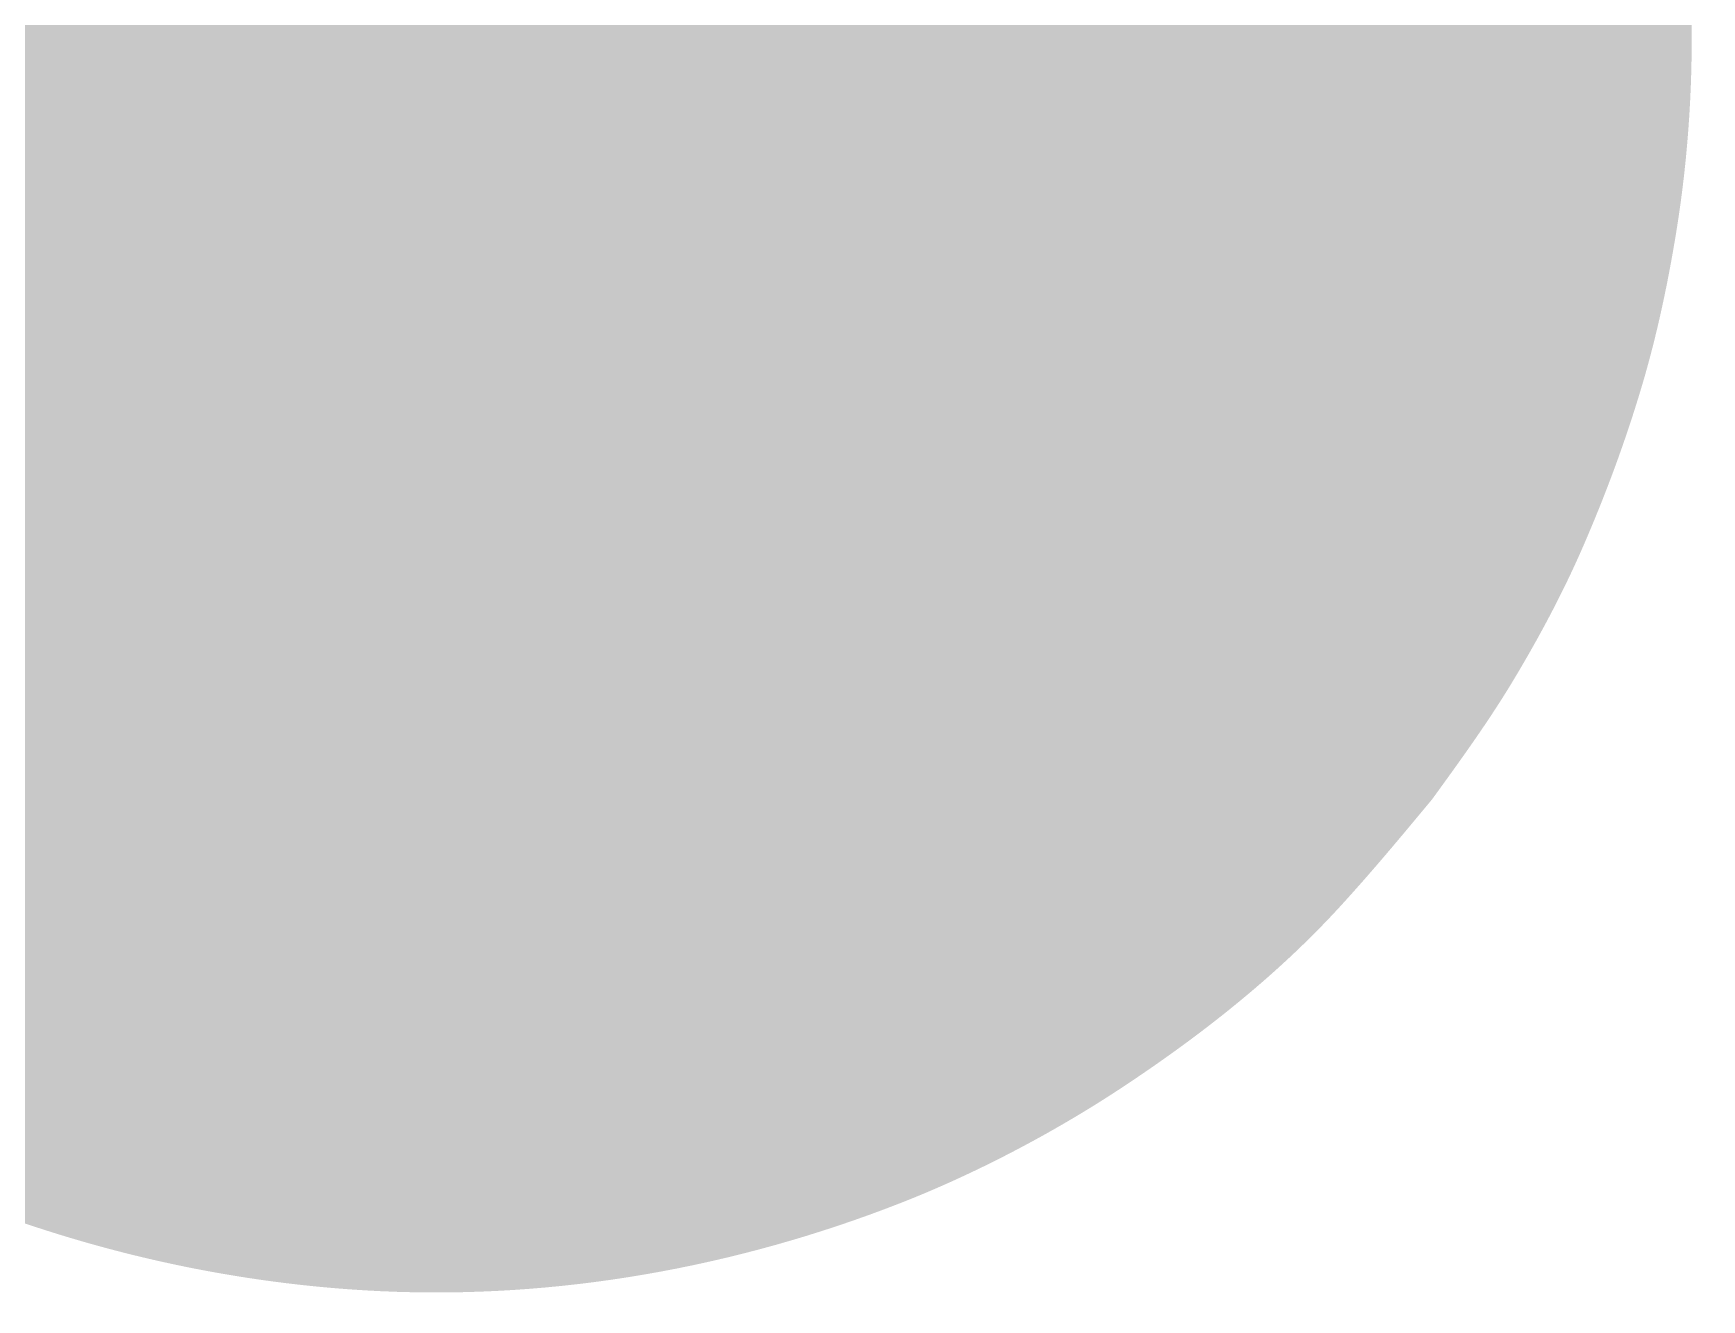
# Model space of a CAD drawing. Extents: x 25 to 1436, y 29 to 1440.
# Drawn here: x 506 to 1436, y 29 to 735 of the extents above; entities that cross this region are included whole.
import ezdxf

# ---------------------------------------------------------------- set-up
doc = ezdxf.new("R2010")
doc.units = 0
doc.header["$MEASUREMENT"] = 0
doc.layers.add('Poly', color=3, linetype='CONTINUOUS')

msp = doc.modelspace()

# ---------------------------------------------------------------- hatches: boundary and pattern name
at = {"layer": 'Poly', "true_color": 0x000000}
h = msp.add_hatch(color=0, dxfattribs=at)
edge = h.paths.add_edge_path()
edge.add_spline(control_points=[(883, 1417), (965.47, 1391.03), (1049.51, 1364.56), (1121.5, 1315), (1121.5, 1315), (1170.72, 1281.12), (1214.63, 1243.2), (1256, 1196.5), (1256, 1196.5), (1275.06, 1174.99), (1292.66, 1152.14), (1309, 1128.5), (1309, 1128.5), (1324.05, 1106.73), (1337.07, 1083.6), (1350, 1060.5), (1350, 1060.5), (1357.43, 1047.23), (1363.88, 1033.42), (1370, 1019.5), (1370, 1019.5), (1377.22, 1003.07), (1384.36, 986.54), (1390, 969.5), (1390, 969.5), (1399.05, 942.16), (1407.86, 914.64), (1414, 886.5), (1414, 886.5), (1432.71, 800.81), (1436.24, 710.52), (1422, 623.5), (1422, 623.5), (1417.31, 594.85), (1411.27, 566.33), (1403, 538.5), (1403, 538.5), (1393.9, 507.87), (1382.76, 477.79), (1370, 448.5), (1370, 448.5), (1359.04, 423.35), (1346.08, 399.05), (1332, 375.5), (1332, 375.5), (1318.03, 352.13), (1301.99, 330.03), (1286, 308), (1286, 308), (1269.01, 287.55), (1252, 267.08), (1234, 247.5), (1234, 247.5), (1198.43, 208.81), (1156.06, 175.71), (1112.5, 147), (1112.5, 147), (1073.91, 121.57), (1030.36, 98.97), (989.5, 83), (989.5, 83), (898.19, 47.32), (798.58, 29.28), (699.5, 34), (699.5, 34), (621.53, 37.71), (544.11, 54.5), (470.5, 83), (470.5, 83), (393.13, 112.95), (321.18, 159.56), (259.5, 215), (259.5, 215), (187.97, 279.3), (129.83, 360.31), (90, 448.5), (90, 448.5), (77.65, 475.84), (68.31, 504.48), (59, 533), (59, 533), (51.44, 560.93), (43.85, 588.96), (39, 617.5), (39, 617.5), (34.17, 645.92), (31.13, 674.7), (30, 703.5), (30, 703.5), (25.21, 825.36), (51.86, 951.13), (110, 1060.5), (110, 1060.5), (137.74, 1112.68), (171.77, 1161.5), (212, 1205.5), (212, 1205.5), (231.88, 1227.25), (253.56, 1247.33), (275.5, 1267), (275.5, 1267), (289.1, 1279.2), (303.78, 1290.18), (318.5, 1301), (318.5, 1301), (331.46, 1310.53), (344.66, 1319.8), (358.5, 1328), (358.5, 1328), (382.37, 1342.15), (406.64, 1355.67), (431.5, 1368), (431.5, 1368), (448.36, 1376.36), (465.95, 1383.21), (483.5, 1390), (483.5, 1390), (525.35, 1406.2), (572.47, 1417.97), (613.5, 1425), (613.5, 1425), (702.08, 1440.19), (792.89, 1428.55), (883, 1417)], knot_values=[0, 0, 0, 0, 1, 1, 1, 1, 2, 2, 2, 2, 3, 3, 3, 3, 4, 4, 4, 4, 5, 5, 5, 5, 6, 6, 6, 6, 7, 7, 7, 7, 8, 8, 8, 8, 9, 9, 9, 9, 10, 10, 10, 10, 11, 11, 11, 11, 12, 12, 12, 12, 13, 13, 13, 13, 14, 14, 14, 14, 15, 15, 15, 15, 16, 16, 16, 16, 17, 17, 17, 17, 18, 18, 18, 18, 19, 19, 19, 19, 20, 20, 20, 20, 21, 21, 21, 21, 22, 22, 22, 22, 23, 23, 23, 23, 24, 24, 24, 24, 25, 25, 25, 25, 26, 26, 26, 26, 27, 27, 27, 27, 28, 28, 28, 28, 29, 29, 29, 29, 30, 30, 30, 30, 31, 31, 31, 31], degree=3, periodic=0)
at = {"layer": 'Poly', "true_color": 0xffffff}
h = msp.add_hatch(color=7, dxfattribs=at)
edge = h.paths.add_edge_path()
edge.add_spline(control_points=[(944, 1383), (971.12, 1373.09), (998.31, 1363.16), (1024.5, 1351), (1024.5, 1351), (1047.23, 1340.45), (1069.29, 1328.35), (1090.5, 1315), (1090.5, 1315), (1206.5, 1241.96), (1305.05, 1132.15), (1359, 1003.5), (1359, 1003.5), (1380.87, 951.35), (1397.43, 897.05), (1406, 840.5), (1406, 840.5), (1418.74, 756.42), (1416.76, 669.14), (1398, 585.5), (1398, 585.5), (1391.7, 557.4), (1383.96, 529.52), (1374, 502.5), (1374, 502.5), (1362.91, 472.39), (1349.71, 443.01), (1335, 414.5), (1335, 414.5), (1322.65, 390.57), (1308.29, 367.66), (1293, 345.5), (1293, 345.5), (1278.91, 325.08), (1262.93, 306.01), (1247, 287), (1247, 287), (1224.65, 262.89), (1202.22, 238.68), (1177.5, 217), (1177.5, 217), (1154.6, 196.91), (1130, 178.67), (1104.5, 162), (1104.5, 162), (1000.98, 94.34), (875.96, 54.3), (750.5, 51), (750.5, 51), (702.38, 49.73), (652.77, 53.1), (606.5, 62), (606.5, 62), (525.58, 77.56), (447.22, 106.6), (375.5, 150), (375.5, 150), (318.19, 184.68), (266.19, 228.52), (221, 278.5), (221, 278.5), (209.09, 291.67), (197.76, 305.37), (187, 319.5), (187, 319.5), (175.4, 334.73), (163.97, 350.16), (154, 366.5), (154, 366.5), (122.24, 418.58), (95.42, 473.29), (77, 532.5), (77, 532.5), (72.48, 547.02), (68.4, 561.68), (65, 576.5), (65, 576.5), (61.4, 592.21), (58.7, 608.12), (56, 624), (56, 624), (52.15, 654.06), (48.28, 684.21), (47, 714.5), (47, 714.5), (45.94, 739.49), (46.81, 764.59), (49, 789.5), (49, 789.5), (59.34, 906.92), (99.34, 1024.2), (168, 1122.5), (168, 1122.5), (235.3, 1218.84), (328.81, 1300.02), (436.5, 1351), (436.5, 1351), (514.91, 1388.12), (601.17, 1410.74), (688.5, 1416), (688.5, 1416), (716.45, 1417.68), (744.55, 1417.68), (772.5, 1416), (772.5, 1416), (799.99, 1414.34), (827.29, 1410.25), (854.5, 1406), (854.5, 1406), (870, 1403.58), (885.3, 1399.91), (900.5, 1396), (900.5, 1396), (915.16, 1392.23), (929.59, 1387.61), (944, 1383)], knot_values=[0, 0, 0, 0, 1, 1, 1, 1, 2, 2, 2, 2, 3, 3, 3, 3, 4, 4, 4, 4, 5, 5, 5, 5, 6, 6, 6, 6, 7, 7, 7, 7, 8, 8, 8, 8, 9, 9, 9, 9, 10, 10, 10, 10, 11, 11, 11, 11, 12, 12, 12, 12, 13, 13, 13, 13, 14, 14, 14, 14, 15, 15, 15, 15, 16, 16, 16, 16, 17, 17, 17, 17, 18, 18, 18, 18, 19, 19, 19, 19, 20, 20, 20, 20, 21, 21, 21, 21, 22, 22, 22, 22, 23, 23, 23, 23, 24, 24, 24, 24, 25, 25, 25, 25, 26, 26, 26, 26, 27, 27, 27, 27, 28, 28, 28, 28, 29, 29, 29, 29], degree=3, periodic=0)
at = {"layer": 'Poly', "true_color": 0x000000}
h = msp.add_hatch(color=0, dxfattribs=at)
edge = h.paths.add_edge_path()
edge.add_spline(control_points=[(829, 1177), (843.94, 1173.42), (858.92, 1169.83), (873.5, 1165), (873.5, 1165), (917.36, 1150.46), (960.01, 1130.18), (997.5, 1103), (997.5, 1103), (1036.25, 1074.91), (1071.68, 1041.98), (1101, 1003.5), (1101, 1003.5), (1145.96, 944.49), (1178.09, 873.22), (1190, 799.5), (1190, 799.5), (1199.26, 742.23), (1197.63, 684.24), (1187, 625.5), (1187, 625.5), (1173.16, 549.07), (1135.03, 474.04), (1084, 416.5), (1084, 416.5), (1025.14, 350.12), (947.87, 297.44), (860.5, 272), (860.5, 272), (810.24, 257.37), (756.5, 249.82), (704.5, 254), (704.5, 254), (679.52, 256.01), (654.73, 260.01), (630, 264), (630, 264), (615.06, 267.58), (600.08, 271.17), (585.5, 276), (585.5, 276), (541.64, 290.54), (498.99, 310.82), (461.5, 338), (461.5, 338), (422.75, 366.09), (387.18, 398.99), (358, 437.5), (358, 437.5), (313.2, 496.64), (280.96, 567.51), (269, 641.5), (269, 641.5), (259.74, 698.77), (261.37, 756.76), (272, 815.5), (272, 815.5), (285.84, 891.93), (323.97, 966.96), (375, 1024.5), (375, 1024.5), (388.45, 1039.67), (402.18, 1054.73), (417.5, 1068), (417.5, 1068), (437.1, 1084.98), (457.86, 1100.7), (479.5, 1115), (479.5, 1115), (527.42, 1146.67), (583.57, 1167.33), (639.5, 1179), (639.5, 1179), (660.87, 1183.46), (682.72, 1185.49), (704.5, 1187), (704.5, 1187), (721.13, 1188.16), (737.89, 1188.33), (754.5, 1187), (754.5, 1187), (779.48, 1184.99), (804.27, 1180.99), (829, 1177)], knot_values=[0, 0, 0, 0, 1, 1, 1, 1, 2, 2, 2, 2, 3, 3, 3, 3, 4, 4, 4, 4, 5, 5, 5, 5, 6, 6, 6, 6, 7, 7, 7, 7, 8, 8, 8, 8, 9, 9, 9, 9, 10, 10, 10, 10, 11, 11, 11, 11, 12, 12, 12, 12, 13, 13, 13, 13, 14, 14, 14, 14, 15, 15, 15, 15, 16, 16, 16, 16, 17, 17, 17, 17, 18, 18, 18, 18, 19, 19, 19, 19, 20, 20, 20, 20, 21, 21, 21, 21], degree=3, periodic=0)
at = {"layer": 'Poly', "true_color": 0xffffff}
h = msp.add_hatch(color=7, dxfattribs=at)
edge = h.paths.add_edge_path()
edge.add_spline(control_points=[(567, 939), (568.32, 939.24), (570.21, 939.59), (571, 938.5), (571, 938.5), (571.98, 937.15), (571.36, 935.13), (571, 933.5), (571, 933.5), (570.02, 929.07), (570.07, 923.84), (567, 920.5), (567, 920.5), (558.5, 911.24), (546.72, 905.55), (537.5, 897), (537.5, 897), (532.98, 892.81), (529.27, 887.73), (526, 882.5), (526, 882.5), (525.63, 881.9), (526.94, 880.57), (527.5, 881), (527.5, 881), (534.55, 886.4), (539.07, 893.02), (549.5, 896), (549.5, 896), (552.38, 896.82), (555.58, 896.68), (558.5, 896), (558.5, 896), (563.53, 894.82), (572.14, 892.06), (573, 890.5), (573, 890.5), (573.86, 888.94), (558.21, 815.31), (540, 781.5), (540, 781.5), (537.28, 776.45), (533.93, 771.68), (530, 767.5), (530, 767.5), (517.88, 754.63), (491.51, 731.21), (492, 730.5), (492, 730.5), (492.49, 729.79), (508.85, 737.21), (516.5, 742), (516.5, 742), (526.78, 748.44), (535.23, 757.54), (545.5, 764), (545.5, 764), (547.19, 765.06), (549.99, 765.24), (551.5, 764), (551.5, 764), (553.01, 762.76), (558.48, 704.57), (541, 678.5), (541, 678.5), (529.51, 661.35), (500.08, 644.25), (492.5, 640), (492.5, 640), (484.92, 635.75), (464.21, 627.82), (464.5, 627), (464.5, 627), (464.79, 626.18), (489.4, 632.17), (501.5, 636), (501.5, 636), (509.47, 638.52), (517.15, 642.02), (524.5, 646), (524.5, 646), (529.55, 648.73), (537.89, 656.62), (538.5, 656), (538.5, 656), (539.11, 655.38), (531.95, 645.32), (527.5, 641), (527.5, 641), (520.35, 634.05), (503.67, 623.3), (504, 622.5), (504, 622.5), (504.33, 621.7), (507.14, 622.34), (508.5, 623), (508.5, 623), (515.74, 626.55), (522.88, 630.4), (529.5, 635), (529.5, 635), (551.24, 650.09), (586.21, 677.64), (593.5, 682), (593.5, 682), (600.79, 686.36), (653.82, 708.19), (683.5, 692), (683.5, 692), (704.26, 680.68), (724.17, 657.11), (737.5, 646), (737.5, 646), (744.67, 640.02), (759.86, 629.41), (760.5, 630), (760.5, 630), (761.14, 630.59), (747.94, 648.25), (744, 658.5), (744, 658.5), (741.96, 663.8), (742.51, 669.84), (743, 675.5), (743, 675.5), (743.43, 680.45), (748.55, 685.02), (752.5, 687), (752.5, 687), (766.4, 693.95), (780.59, 700.64), (795.5, 705), (795.5, 705), (817.29, 711.38), (841.01, 712.68), (863.5, 709), (863.5, 709), (879.21, 706.43), (895.43, 700.84), (908.5, 693), (908.5, 693), (917.54, 687.58), (925.27, 680.09), (934.5, 675), (934.5, 675), (948.35, 667.37), (976.79, 654.5), (977.5, 655), (977.5, 655), (978.21, 655.5), (974.36, 685.99), (973, 701.5), (973, 701.5), (972.85, 703.16), (972.11, 705.09), (973, 706.5), (973, 706.5), (973.63, 707.49), (975.34, 707.2), (976.5, 707), (976.5, 707), (985.9, 705.36), (998.91, 704.04), (1004.5, 701), (1004.5, 701), (1010.09, 697.96), (1029, 678.12), (1040, 665.5), (1040, 665.5), (1044.92, 659.85), (1048.59, 653.17), (1052, 646.5), (1052, 646.5), (1056.62, 637.46), (1061.3, 628.29), (1064, 618.5), (1064, 618.5), (1068.01, 603.97), (1070.01, 588.93), (1072, 574), (1072, 574), (1071.85, 560.14), (1071.7, 546.1), (1069, 532.5), (1069, 532.5), (1066.33, 519.06), (1061.56, 506.03), (1056, 493.5), (1056, 493.5), (1051.67, 483.73), (1042.85, 467.9), (1039.5, 466), (1039.5, 466), (1036.15, 464.1), (1031.31, 467.22), (1027.5, 466), (1027.5, 466), (1023.14, 464.61), (1019.34, 461.63), (1016, 458.5), (1016, 458.5), (1014.04, 456.66), (1012.45, 454.15), (1012, 451.5), (1012, 451.5), (1011.24, 447.06), (1013.18, 438.54), (1012.5, 438), (1012.5, 438), (1011.82, 437.46), (992.68, 441.97), (983.5, 446), (983.5, 446), (963.31, 454.86), (946.25, 469.07), (932, 487.5), (932, 487.5), (926.33, 494.83), (923.31, 503.91), (918, 511.5), (918, 511.5), (912.44, 519.46), (906.37, 527.13), (899.5, 534), (899.5, 534), (894.79, 538.71), (889.36, 542.82), (883.5, 546), (883.5, 546), (862.28, 557.53), (839.48, 566.03), (818.5, 578), (818.5, 578), (812.14, 581.63), (807.01, 587.16), (802, 592.5), (802, 592.5), (796.64, 598.21), (788.33, 611.24), (787.5, 611), (787.5, 611), (786.67, 610.76), (786.54, 607.94), (787, 606.5), (787, 606.5), (789.42, 598.96), (792.09, 591.39), (796, 584.5), (796, 584.5), (803.48, 571.31), (813.41, 559.63), (821, 546.5), (821, 546.5), (822.18, 544.46), (822.37, 541.83), (822, 539.5), (822, 539.5), (821.82, 538.34), (820.57, 537.5), (819.5, 537), (819.5, 537), (813.66, 534.29), (807.82, 531.2), (801.5, 530), (801.5, 530), (793.63, 528.5), (785.47, 528.24), (777.5, 529), (777.5, 529), (771.3, 529.59), (765.21, 531.52), (759.5, 534), (759.5, 534), (755.09, 535.91), (748.34, 542.2), (747.5, 542), (747.5, 542), (746.66, 541.8), (742.12, 530.33), (738, 525.5), (738, 525.5), (734.3, 521.16), (729.57, 517.62), (724.5, 515), (724.5, 515), (714.27, 509.72), (703.55, 505.25), (692.5, 502), (692.5, 502), (659.2, 492.21), (621.15, 488.29), (588.5, 497), (588.5, 497), (574.65, 500.69), (560.74, 504.5), (547.5, 510), (547.5, 510), (538.95, 513.55), (531.14, 518.77), (523.5, 524), (523.5, 524), (521.55, 525.34), (519.16, 527.14), (519, 529.5), (519, 529.5), (517.63, 549.29), (567.76, 563.17), (567.5, 564), (567.5, 564), (567.24, 564.83), (514.24, 556.65), (487.5, 554), (487.5, 554), (480.53, 553.31), (473.44, 553.09), (466.5, 554), (466.5, 554), (458, 555.11), (449.61, 557.23), (441.5, 560), (441.5, 560), (435.86, 561.93), (430.31, 564.47), (425.5, 568), (425.5, 568), (422.62, 570.11), (419.66, 572.99), (419, 576.5), (419, 576.5), (418.49, 579.21), (420.14, 582.56), (422.5, 584), (422.5, 584), (427.54, 587.08), (434.02, 586.79), (439.5, 589), (439.5, 589), (445.24, 591.31), (456.13, 596.64), (456, 597.5), (456, 597.5), (455.87, 598.36), (427.86, 600.55), (418.5, 607), (418.5, 607), (414.42, 609.81), (410.86, 613.46), (408, 617.5), (408, 617.5), (405.93, 620.43), (404.41, 623.93), (404, 627.5), (404, 627.5), (402.72, 638.77), (402.01, 650.21), (403, 661.5), (403, 661.5), (404.68, 680.66), (409.91, 710.23), (412, 718.5), (412, 718.5), (414.09, 726.77), (452.77, 800.51), (475, 842.5), (475, 842.5), (481, 853.84), (485.11, 866.11), (491, 877.5), (491, 877.5), (495.12, 885.47), (499.61, 893.32), (505, 900.5), (505, 900.5), (505.82, 901.6), (508.28, 900.33), (509, 901.5), (509, 901.5), (512.2, 906.73), (512.33, 913.59), (516, 918.5), (516, 918.5), (521.36, 925.68), (530.28, 934.72), (535.5, 937), (535.5, 937), (540.72, 939.28), (556.48, 939.11), (567, 939)], knot_values=[0, 0, 0, 0, 1, 1, 1, 1, 2, 2, 2, 2, 3, 3, 3, 3, 4, 4, 4, 4, 5, 5, 5, 5, 6, 6, 6, 6, 7, 7, 7, 7, 8, 8, 8, 8, 9, 9, 9, 9, 10, 10, 10, 10, 11, 11, 11, 11, 12, 12, 12, 12, 13, 13, 13, 13, 14, 14, 14, 14, 15, 15, 15, 15, 16, 16, 16, 16, 17, 17, 17, 17, 18, 18, 18, 18, 19, 19, 19, 19, 20, 20, 20, 20, 21, 21, 21, 21, 22, 22, 22, 22, 23, 23, 23, 23, 24, 24, 24, 24, 25, 25, 25, 25, 26, 26, 26, 26, 27, 27, 27, 27, 28, 28, 28, 28, 29, 29, 29, 29, 30, 30, 30, 30, 31, 31, 31, 31, 32, 32, 32, 32, 33, 33, 33, 33, 34, 34, 34, 34, 35, 35, 35, 35, 36, 36, 36, 36, 37, 37, 37, 37, 38, 38, 38, 38, 39, 39, 39, 39, 40, 40, 40, 40, 41, 41, 41, 41, 42, 42, 42, 42, 43, 43, 43, 43, 44, 44, 44, 44, 45, 45, 45, 45, 46, 46, 46, 46, 47, 47, 47, 47, 48, 48, 48, 48, 49, 49, 49, 49, 50, 50, 50, 50, 51, 51, 51, 51, 52, 52, 52, 52, 53, 53, 53, 53, 54, 54, 54, 54, 55, 55, 55, 55, 56, 56, 56, 56, 57, 57, 57, 57, 58, 58, 58, 58, 59, 59, 59, 59, 60, 60, 60, 60, 61, 61, 61, 61, 62, 62, 62, 62, 63, 63, 63, 63, 64, 64, 64, 64, 65, 65, 65, 65, 66, 66, 66, 66, 67, 67, 67, 67, 68, 68, 68, 68, 69, 69, 69, 69, 70, 70, 70, 70, 71, 71, 71, 71, 72, 72, 72, 72, 73, 73, 73, 73, 74, 74, 74, 74, 75, 75, 75, 75, 76, 76, 76, 76, 77, 77, 77, 77, 78, 78, 78, 78, 79, 79, 79, 79, 80, 80, 80, 80, 81, 81, 81, 81, 82, 82, 82, 82, 83, 83, 83, 83, 84, 84, 84, 84, 85, 85, 85, 85, 86, 86, 86, 86, 87, 87, 87, 87, 88, 88, 88, 88, 89, 89, 89, 89, 90, 90, 90, 90, 91, 91, 91, 91, 92, 92, 92, 92, 93, 93, 93, 93, 94, 94, 94, 94, 95, 95, 95, 95, 96, 96, 96, 96, 97, 97, 97, 97], degree=3, periodic=0)
at = {"layer": 'Poly', "true_color": 0x000000}
h = msp.add_hatch(color=0, dxfattribs=at)
edge = h.paths.add_edge_path()
edge.add_spline(control_points=[(555, 612.5), (555.61, 613.11), (583.29, 591.58), (603.5, 587), (603.5, 587), (619.91, 583.28), (636.69, 580.82), (653.5, 580), (653.5, 580), (664.2, 579.48), (674.93, 581.27), (685.5, 583), (685.5, 583), (693.32, 584.28), (701.18, 585.97), (708.5, 589), (708.5, 589), (724.61, 595.68), (754.95, 612.67), (755.5, 612), (755.5, 612), (756.05, 611.33), (732.91, 586.07), (731, 580.5), (731, 580.5), (729.09, 574.93), (731.72, 558.49), (731, 558), (731, 558), (730.28, 557.51), (716.34, 565.07), (708.5, 567), (708.5, 567), (703.97, 568.12), (699.13, 567.6), (694.5, 567), (694.5, 567), (688.73, 566.26), (683.3, 563.47), (677.5, 563), (677.5, 563), (666.87, 562.13), (656.13, 562.11), (645.5, 563), (645.5, 563), (622.28, 564.93), (597.54, 571.73), (579.5, 586), (579.5, 586), (572.84, 591.27), (566.76, 597.27), (561, 603.5), (561, 603.5), (558.55, 606.15), (554.39, 611.89), (555, 612.5)], knot_values=[0, 0, 0, 0, 1, 1, 1, 1, 2, 2, 2, 2, 3, 3, 3, 3, 4, 4, 4, 4, 5, 5, 5, 5, 6, 6, 6, 6, 7, 7, 7, 7, 8, 8, 8, 8, 9, 9, 9, 9, 10, 10, 10, 10, 11, 11, 11, 11, 12, 12, 12, 12, 13, 13, 13, 13, 14, 14, 14, 14], degree=3, periodic=0)
at = {"layer": 'Poly', "true_color": 0xffffff}
h = msp.add_hatch(color=7, dxfattribs=at)
edge = h.paths.add_edge_path()
edge.add_spline(control_points=[(852, 506.5), (858.96, 507.17), (866.2, 506.97), (872.5, 502), (872.5, 502), (899.81, 480.46), (923.88, 454.77), (952.5, 435), (952.5, 435), (963.17, 427.63), (988.92, 422.36), (989, 421.5), (989, 421.5), (989.08, 420.64), (949, 400.85), (925.5, 398), (925.5, 398), (917.06, 396.98), (908.5, 396.79), (900, 397), (900, 397), (895.12, 397.12), (889.66, 396.45), (885.5, 399), (885.5, 399), (875.01, 405.42), (866.27, 414.39), (857.5, 423), (857.5, 423), (848.07, 432.26), (839.12, 442.07), (831, 452.5), (831, 452.5), (823.35, 462.33), (812.06, 476.45), (821, 488.5), (821, 488.5), (825.08, 494), (830.57, 498.56), (836.5, 502), (836.5, 502), (841.15, 504.7), (846.64, 505.99), (852, 506.5)], knot_values=[0, 0, 0, 0, 1, 1, 1, 1, 2, 2, 2, 2, 3, 3, 3, 3, 4, 4, 4, 4, 5, 5, 5, 5, 6, 6, 6, 6, 7, 7, 7, 7, 8, 8, 8, 8, 9, 9, 9, 9, 10, 10, 10, 10, 11, 11, 11, 11], degree=3, periodic=0)
at = {"layer": 'Poly', "true_color": 0x000000}
h = msp.add_hatch(color=0, dxfattribs=at)
edge = h.paths.add_edge_path()
edge.add_spline(control_points=[(1054, 275.5), (1054.75, 275.9), (1055.82, 276.51), (1056.5, 276), (1056.5, 276), (1057.52, 275.24), (1057.69, 273.73), (1058, 272.5), (1058, 272.5), (1062.53, 254.21), (1067.07, 235.92), (1071, 217.5), (1071, 217.5), (1071.42, 215.54), (1072.13, 213.15), (1071, 211.5), (1071, 211.5), (1069.61, 209.47), (1065.29, 207.64), (1064.5, 208), (1064.5, 208), (1063.71, 208.36), (1063.98, 219.93), (1061, 224.5), (1061, 224.5), (1058.02, 229.07), (1034.25, 242.21), (1022, 252.5), (1022, 252.5), (1021.03, 253.32), (1022.38, 255.41), (1023.5, 256), (1023.5, 256), (1025.58, 257.1), (1028.44, 258.15), (1030.5, 257), (1030.5, 257), (1040.28, 251.54), (1056.78, 236.52), (1057.5, 237), (1057.5, 237), (1058.22, 237.48), (1052.23, 257.94), (1050, 268.5), (1050, 268.5), (1049.72, 269.8), (1049.34, 271.34), (1050, 272.5), (1050, 272.5), (1050.83, 273.95), (1052.53, 274.71), (1054, 275.5)], knot_values=[0, 0, 0, 0, 1, 1, 1, 1, 2, 2, 2, 2, 3, 3, 3, 3, 4, 4, 4, 4, 5, 5, 5, 5, 6, 6, 6, 6, 7, 7, 7, 7, 8, 8, 8, 8, 9, 9, 9, 9, 10, 10, 10, 10, 11, 11, 11, 11, 12, 12, 12, 12, 13, 13, 13, 13], degree=3, periodic=0)
h = msp.add_hatch(color=0, dxfattribs=at)
edge = h.paths.add_edge_path()
edge.add_spline(control_points=[(1016, 251.5), (1017.34, 252.2), (1019.11, 252.59), (1020.5, 252), (1020.5, 252), (1021.82, 251.44), (1022.61, 249.88), (1023, 248.5), (1023, 248.5), (1023.32, 247.37), (1023.39, 245.78), (1022.5, 245), (1022.5, 245), (1020.42, 243.18), (1016.95, 243.45), (1015, 241.5), (1015, 241.5), (1013.51, 240.01), (1013.35, 237.58), (1013, 235.5), (1013, 235.5), (1012.67, 233.53), (1012.16, 231.31), (1013, 229.5), (1013, 229.5), (1016.59, 221.77), (1022.19, 215.12), (1026, 207.5), (1026, 207.5), (1026.6, 206.31), (1026.78, 204.58), (1026, 203.5), (1026, 203.5), (1025.16, 202.35), (1023.41, 202.2), (1022, 202), (1022, 202), (1021, 201.86), (1019.55, 201.65), (1019, 202.5), (1019, 202.5), (1011.69, 213.78), (1004.33, 225.17), (999, 237.5), (999, 237.5), (998.2, 239.35), (1000.68, 242.71), (1001.5, 243), (1001.5, 243), (1002.32, 243.29), (1006.69, 239.69), (1007.5, 240), (1007.5, 240), (1008.31, 240.31), (1008.62, 244.63), (1010, 246.5), (1010, 246.5), (1011.55, 248.59), (1013.69, 250.29), (1016, 251.5)], knot_values=[0, 0, 0, 0, 1, 1, 1, 1, 2, 2, 2, 2, 3, 3, 3, 3, 4, 4, 4, 4, 5, 5, 5, 5, 6, 6, 6, 6, 7, 7, 7, 7, 8, 8, 8, 8, 9, 9, 9, 9, 10, 10, 10, 10, 11, 11, 11, 11, 12, 12, 12, 12, 13, 13, 13, 13, 14, 14, 14, 14, 15, 15, 15, 15], degree=3, periodic=0)
h = msp.add_hatch(color=0, dxfattribs=at)
edge = h.paths.add_edge_path()
edge.add_spline(control_points=[(972, 240.5), (973.28, 240.87), (975.06, 241.44), (976, 240.5), (976, 240.5), (977.95, 238.55), (978.12, 233.59), (979.5, 233), (979.5, 233), (980.88, 232.41), (985.34, 235.89), (988.5, 236), (988.5, 236), (990.51, 236.07), (993.64, 234.42), (994, 233.5), (994, 233.5), (994.36, 232.58), (993.5, 230.78), (992.5, 230), (992.5, 230), (990.32, 228.31), (986.83, 228.57), (985, 226.5), (985, 226.5), (983.9, 225.25), (984.29, 223.01), (985, 221.5), (985, 221.5), (988.87, 213.34), (997.13, 198.45), (998.5, 198), (998.5, 198), (999.87, 197.55), (1004.29, 201.3), (1007.5, 202), (1007.5, 202), (1008.45, 202.21), (1010, 201.47), (1010, 200.5), (1010, 200.5), (1010, 197.86), (1009.48, 194.74), (1007.5, 193), (1007.5, 193), (1005, 190.81), (1001.29, 189.56), (998, 190), (998, 190), (994.52, 190.47), (990.99, 192.6), (989, 195.5), (989, 195.5), (983.76, 203.11), (982.95, 213.42), (977, 220.5), (977, 220.5), (975.07, 222.8), (968.61, 219.89), (968, 220.5), (968, 220.5), (967.39, 221.11), (967.17, 224.05), (968, 225.5), (968, 225.5), (968.74, 226.79), (971.89, 226.01), (972, 227.5), (972, 227.5), (972.29, 231.29), (969, 234.7), (969, 238.5), (969, 238.5), (969, 239.7), (970.84, 240.17), (972, 240.5)], knot_values=[0, 0, 0, 0, 1, 1, 1, 1, 2, 2, 2, 2, 3, 3, 3, 3, 4, 4, 4, 4, 5, 5, 5, 5, 6, 6, 6, 6, 7, 7, 7, 7, 8, 8, 8, 8, 9, 9, 9, 9, 10, 10, 10, 10, 11, 11, 11, 11, 12, 12, 12, 12, 13, 13, 13, 13, 14, 14, 14, 14, 15, 15, 15, 15, 16, 16, 16, 16, 17, 17, 17, 17, 18, 18, 18, 18, 19, 19, 19, 19], degree=3, periodic=0)
h = msp.add_hatch(color=0, dxfattribs=at)
edge = h.paths.add_edge_path()
edge.add_spline(control_points=[(527, 224.5), (529.53, 226.43), (538.12, 226.34), (550.5, 218), (550.5, 218), (553.85, 215.75), (557.21, 212.46), (558, 208.5), (558, 208.5), (558.87, 204.14), (557.51, 199.17), (555, 195.5), (555, 195.5), (552.8, 192.29), (545.18, 190.35), (545, 189.5), (545, 189.5), (544.82, 188.65), (550.71, 183.36), (552, 179.5), (552, 179.5), (552.85, 176.95), (552.17, 173.92), (551, 171.5), (551, 171.5), (549.24, 167.87), (546.52, 164.67), (543.5, 162), (543.5, 162), (542.04, 160.71), (539.94, 160.24), (538, 160), (538, 160), (534.53, 159.57), (530.88, 159.07), (527.5, 160), (527.5, 160), (520.37, 161.96), (507.46, 167.45), (507, 168.5), (507, 168.5), (506.54, 169.55), (524.47, 222.57), (527, 224.5)], knot_values=[0, 0, 0, 0, 1, 1, 1, 1, 2, 2, 2, 2, 3, 3, 3, 3, 4, 4, 4, 4, 5, 5, 5, 5, 6, 6, 6, 6, 7, 7, 7, 7, 8, 8, 8, 8, 9, 9, 9, 9, 10, 10, 10, 10, 11, 11, 11, 11], degree=3, periodic=0)
at = {"layer": 'Poly', "true_color": 0xffffff}
h = msp.add_hatch(color=7, dxfattribs=at)
edge = h.paths.add_edge_path()
edge.add_spline(control_points=[(532, 216.5), (533.44, 217.36), (537.9, 216.23), (540.5, 215), (540.5, 215), (543.73, 213.48), (546.99, 211.45), (549, 208.5), (549, 208.5), (550.12, 206.85), (549.63, 204.4), (549, 202.5), (549, 202.5), (548.24, 200.22), (547.1, 197.67), (545, 196.5), (545, 196.5), (542.2, 194.94), (538.69, 194.66), (535.5, 195), (535.5, 195), (532.14, 195.35), (526.45, 197.56), (526, 198.5), (526, 198.5), (525.55, 199.44), (530.56, 215.64), (532, 216.5)], knot_values=[0, 0, 0, 0, 1, 1, 1, 1, 2, 2, 2, 2, 3, 3, 3, 3, 4, 4, 4, 4, 5, 5, 5, 5, 6, 6, 6, 6, 7, 7, 7, 7], degree=3, periodic=0)
at = {"layer": 'Poly', "true_color": 0x000000}
h = msp.add_hatch(color=0, dxfattribs=at)
edge = h.paths.add_edge_path()
edge.add_spline(control_points=[(888, 217.5), (888.96, 218.18), (893.89, 218.58), (895, 216.5), (895, 216.5), (900.58, 206.1), (905.63, 183.04), (906.5, 183), (906.5, 183), (907.37, 182.96), (911.48, 197.47), (916, 203.5), (916, 203.5), (917.84, 205.95), (923.87, 207.6), (924.5, 207), (924.5, 207), (925.13, 206.4), (915.29, 185.79), (916, 183.5), (916, 183.5), (916.71, 181.21), (941.17, 166.35), (941, 165.5), (941, 165.5), (940.83, 164.65), (933.86, 161.71), (930.5, 163), (930.5, 163), (922.22, 166.19), (909.2, 178.51), (908.5, 178), (908.5, 178), (907.8, 177.49), (913.3, 165.22), (914, 158.5), (914, 158.5), (914.19, 156.71), (912.69, 154.63), (911, 154), (911, 154), (909.37, 153.39), (906.66, 153.89), (906, 155.5), (906, 155.5), (898.4, 174.03), (892.58, 193.27), (887, 212.5), (887, 212.5), (886.53, 214.13), (887.04, 216.82), (888, 217.5)], knot_values=[0, 0, 0, 0, 1, 1, 1, 1, 2, 2, 2, 2, 3, 3, 3, 3, 4, 4, 4, 4, 5, 5, 5, 5, 6, 6, 6, 6, 7, 7, 7, 7, 8, 8, 8, 8, 9, 9, 9, 9, 10, 10, 10, 10, 11, 11, 11, 11, 12, 12, 12, 12, 13, 13, 13, 13], degree=3, periodic=0)
h = msp.add_hatch(color=0, dxfattribs=at)
edge = h.paths.add_edge_path()
edge.add_spline(control_points=[(951, 218.5), (955.24, 218.69), (959.86, 218.19), (963.5, 216), (963.5, 216), (966.96, 213.92), (969.24, 210.13), (971, 206.5), (971, 206.5), (971.87, 204.7), (972.66, 201.62), (971, 200.5), (971, 200.5), (963.63, 195.54), (954.2, 194.44), (946.5, 190), (946.5, 190), (945.13, 189.21), (944.89, 187.08), (945, 185.5), (945, 185.5), (945.08, 184.3), (946.1, 183.3), (947, 182.5), (947, 182.5), (948.98, 180.76), (951.02, 178.89), (953.5, 178), (953.5, 178), (955.38, 177.32), (957.69, 177.14), (959.5, 178), (959.5, 178), (964.93, 180.58), (969.09, 185.37), (974.5, 188), (974.5, 188), (975.37, 188.42), (976.65, 187.41), (977, 186.5), (977, 186.5), (977.6, 184.94), (977.97, 182.86), (977, 181.5), (977, 181.5), (973.65, 176.79), (971.6, 175.44), (962.5, 172), (962.5, 172), (957.19, 169.99), (951.4, 170.56), (945.5, 173), (945.5, 173), (942.67, 174.17), (940.6, 176.88), (939, 179.5), (939, 179.5), (936.36, 183.83), (933.51, 188.45), (933, 193.5), (933, 193.5), (932.46, 198.9), (934, 204.45), (936, 209.5), (936, 209.5), (936.95, 211.91), (939.28, 213.67), (941.5, 215), (941.5, 215), (944.39, 216.74), (947.63, 218.35), (951, 218.5)], knot_values=[0, 0, 0, 0, 1, 1, 1, 1, 2, 2, 2, 2, 3, 3, 3, 3, 4, 4, 4, 4, 5, 5, 5, 5, 6, 6, 6, 6, 7, 7, 7, 7, 8, 8, 8, 8, 9, 9, 9, 9, 10, 10, 10, 10, 11, 11, 11, 11, 12, 12, 12, 12, 13, 13, 13, 13, 14, 14, 14, 14, 15, 15, 15, 15, 16, 16, 16, 16, 17, 17, 17, 17, 18, 18, 18, 18], degree=3, periodic=0)
at = {"layer": 'Poly', "true_color": 0xffffff}
h = msp.add_hatch(color=7, dxfattribs=at)
edge = h.paths.add_edge_path()
edge.add_spline(control_points=[(950, 211.5), (952.41, 212.2), (955.5, 212.5), (957.5, 211), (957.5, 211), (960.06, 209.08), (962.31, 203.31), (962, 202.5), (962, 202.5), (961.69, 201.69), (942.2, 194.49), (941.5, 195), (941.5, 195), (940.8, 195.51), (940.24, 203.09), (942, 206.5), (942, 206.5), (943.44, 209.3), (946.98, 210.62), (950, 211.5)], knot_values=[0, 0, 0, 0, 1, 1, 1, 1, 2, 2, 2, 2, 3, 3, 3, 3, 4, 4, 4, 4, 5, 5, 5, 5], degree=3, periodic=0)
h = msp.add_hatch(color=7, dxfattribs=at)
edge = h.paths.add_edge_path()
edge.add_spline(control_points=[(523, 190.5), (524.26, 191.25), (531.7, 189.9), (535.5, 188), (535.5, 188), (538.66, 186.42), (542.16, 183.94), (543, 180.5), (543, 180.5), (543.9, 176.81), (542.64, 172.24), (540, 169.5), (540, 169.5), (537.62, 167.03), (533.42, 166.7), (530, 167), (530, 167), (525.43, 167.4), (517.46, 170.59), (517, 171.5), (517, 171.5), (516.54, 172.41), (521.74, 189.75), (523, 190.5)], knot_values=[0, 0, 0, 0, 1, 1, 1, 1, 2, 2, 2, 2, 3, 3, 3, 3, 4, 4, 4, 4, 5, 5, 5, 5, 6, 6, 6, 6], degree=3, periodic=0)
at = {"layer": 'Poly', "true_color": 0x000000}
h = msp.add_hatch(color=0, dxfattribs=at)
edge = h.paths.add_edge_path()
edge.add_spline(control_points=[(573, 191.5), (576.5, 193.07), (580.7, 192.51), (584.5, 192), (584.5, 192), (587.02, 191.66), (589.7, 190.8), (591.5, 189), (591.5, 189), (594.74, 185.76), (598.3, 182.02), (599, 177.5), (599, 177.5), (599.76, 172.59), (596.33, 163.52), (595.5, 163), (595.5, 163), (594.67, 162.48), (566.7, 170), (566, 169.5), (566, 169.5), (565.3, 169), (564.02, 163.36), (565, 160.5), (565, 160.5), (566.53, 156.03), (569.34, 152), (575.5, 151), (575.5, 151), (580.6, 150.17), (590.48, 151.2), (591, 150.5), (591, 150.5), (591.52, 149.8), (591.14, 145.97), (589.5, 145), (589.5, 145), (586.76, 143.38), (583.16, 143.61), (580, 144), (580, 144), (575.02, 144.62), (569.66, 145.2), (565.5, 148), (565.5, 148), (561.55, 150.66), (558.68, 155.04), (557, 159.5), (557, 159.5), (555.7, 162.93), (556.34, 166.89), (557, 170.5), (557, 170.5), (557.7, 174.34), (558.64, 178.4), (561, 181.5), (561, 181.5), (564.16, 185.64), (568.25, 189.38), (573, 191.5)], knot_values=[0, 0, 0, 0, 1, 1, 1, 1, 2, 2, 2, 2, 3, 3, 3, 3, 4, 4, 4, 4, 5, 5, 5, 5, 6, 6, 6, 6, 7, 7, 7, 7, 8, 8, 8, 8, 9, 9, 9, 9, 10, 10, 10, 10, 11, 11, 11, 11, 12, 12, 12, 12, 13, 13, 13, 13, 14, 14, 14, 14, 15, 15, 15, 15], degree=3, periodic=0)
at = {"layer": 'Poly', "true_color": 0xffffff}
h = msp.add_hatch(color=7, dxfattribs=at)
edge = h.paths.add_edge_path()
edge.add_spline(control_points=[(576, 185.5), (579.12, 186.04), (582.51, 186.07), (585.5, 185), (585.5, 185), (587.5, 184.29), (589.2, 182.46), (590, 180.5), (590, 180.5), (591.14, 177.7), (591.58, 172.24), (591, 171.5), (591, 171.5), (590.42, 170.76), (588.32, 170.76), (587, 171), (587, 171), (580.92, 172.11), (569.43, 174.75), (569, 175.5), (569, 175.5), (568.57, 176.25), (569.61, 180.51), (571, 182.5), (571, 182.5), (572.11, 184.09), (574.08, 185.17), (576, 185.5)], knot_values=[0, 0, 0, 0, 1, 1, 1, 1, 2, 2, 2, 2, 3, 3, 3, 3, 4, 4, 4, 4, 5, 5, 5, 5, 6, 6, 6, 6, 7, 7, 7, 7], degree=3, periodic=0)
at = {"layer": 'Poly', "true_color": 0x000000}
h = msp.add_hatch(color=0, dxfattribs=at)
edge = h.paths.add_edge_path()
edge.add_spline(control_points=[(694, 193.5), (694.67, 194.05), (700, 193.67), (701, 192.5), (701, 192.5), (702, 191.33), (699.75, 168.44), (700.5, 168), (700.5, 168), (701.25, 167.56), (704.93, 171.2), (707.5, 172), (707.5, 172), (710.38, 172.9), (713.71, 174.16), (716.5, 173), (716.5, 173), (721.09, 171.1), (726.01, 167.73), (728, 163.5), (728, 163.5), (729.99, 159.27), (729.74, 138.71), (728, 126.5), (728, 126.5), (727.73, 124.62), (724.4, 125), (722.5, 125), (722.5, 125), (721.53, 125), (720.07, 125.53), (720, 126.5), (720, 126.5), (719.2, 137.81), (721.84, 149.32), (720, 160.5), (720, 160.5), (719.54, 163.3), (716.26, 165.33), (713.5, 166), (713.5, 166), (710.83, 166.64), (707.9, 165.33), (705.5, 164), (705.5, 164), (703.23, 162.74), (700.48, 161.05), (700, 158.5), (700, 158.5), (698.21, 148.99), (700.04, 139.12), (699, 129.5), (699, 129.5), (698.85, 128.07), (697.9, 126.31), (696.5, 126), (696.5, 126), (694.33, 125.52), (691.07, 126.07), (690, 127.5), (690, 127.5), (688.93, 128.93), (693.33, 192.95), (694, 193.5)], knot_values=[0, 0, 0, 0, 1, 1, 1, 1, 2, 2, 2, 2, 3, 3, 3, 3, 4, 4, 4, 4, 5, 5, 5, 5, 6, 6, 6, 6, 7, 7, 7, 7, 8, 8, 8, 8, 9, 9, 9, 9, 10, 10, 10, 10, 11, 11, 11, 11, 12, 12, 12, 12, 13, 13, 13, 13, 14, 14, 14, 14, 15, 15, 15, 15, 16, 16, 16, 16], degree=3, periodic=0)
h = msp.add_hatch(color=0, dxfattribs=at)
edge = h.paths.add_edge_path()
edge.add_spline(control_points=[(769, 189.5), (775.12, 190.28), (781.47, 191.29), (787.5, 190), (787.5, 190), (791.25, 189.2), (795.12, 186.85), (797, 183.5), (797, 183.5), (799.31, 179.39), (799.89, 174.13), (799, 169.5), (799, 169.5), (798.13, 164.95), (791.87, 160.78), (792, 157.5), (792, 157.5), (792.13, 154.22), (798.57, 149.18), (801, 144.5), (801, 144.5), (803.28, 140.1), (806.5, 131.21), (806, 130.5), (806, 130.5), (805.5, 129.79), (799.8, 128.53), (798, 130.5), (798, 130.5), (791.9, 137.17), (788.03, 151.77), (784.5, 154), (784.5, 154), (780.97, 156.23), (772.12, 155.61), (771.5, 155), (771.5, 155), (770.88, 154.39), (773.62, 128.2), (773, 127.5), (773, 127.5), (772.38, 126.8), (766.27, 126.35), (765.5, 127), (765.5, 127), (764.73, 127.65), (758.83, 184.71), (760, 186.5), (760, 186.5), (761.17, 188.29), (765.86, 189.1), (769, 189.5)], knot_values=[0, 0, 0, 0, 1, 1, 1, 1, 2, 2, 2, 2, 3, 3, 3, 3, 4, 4, 4, 4, 5, 5, 5, 5, 6, 6, 6, 6, 7, 7, 7, 7, 8, 8, 8, 8, 9, 9, 9, 9, 10, 10, 10, 10, 11, 11, 11, 11, 12, 12, 12, 12, 13, 13, 13, 13], degree=3, periodic=0)
h = msp.add_hatch(color=0, dxfattribs=at)
edge = h.paths.add_edge_path()
edge.add_spline(control_points=[(873, 191.5), (876.7, 192.52), (881.02, 192.62), (884.5, 191), (884.5, 191), (886.73, 189.96), (888.46, 185.24), (888, 184.5), (888, 184.5), (887.54, 183.76), (878.88, 186.04), (874.5, 185), (874.5, 185), (871.48, 184.28), (867.96, 182.45), (867, 179.5), (867, 179.5), (864.62, 172.15), (864.01, 165.64), (870, 156.5), (870, 156.5), (871.3, 154.52), (873.26, 152.77), (875.5, 152), (875.5, 152), (877.86, 151.18), (880.74, 150.94), (883, 152), (883, 152), (886.75, 153.76), (891.16, 160.06), (892.5, 160), (892.5, 160), (893.84, 159.94), (896.27, 158.13), (896, 156.5), (896, 156.5), (895.45, 153.17), (893.32, 149.85), (890.5, 148), (890.5, 148), (886.58, 145.42), (881.67, 143.56), (877, 144), (877, 144), (872.18, 144.46), (866.99, 146.69), (864, 150.5), (864, 150.5), (859.83, 155.81), (857.59, 162.78), (857, 169.5), (857, 169.5), (856.55, 174.65), (857.96, 180.32), (861, 184.5), (861, 184.5), (863.72, 188.25), (868.54, 190.27), (873, 191.5)], knot_values=[0, 0, 0, 0, 1, 1, 1, 1, 2, 2, 2, 2, 3, 3, 3, 3, 4, 4, 4, 4, 5, 5, 5, 5, 6, 6, 6, 6, 7, 7, 7, 7, 8, 8, 8, 8, 9, 9, 9, 9, 10, 10, 10, 10, 11, 11, 11, 11, 12, 12, 12, 12, 13, 13, 13, 13, 14, 14, 14, 14, 15, 15, 15, 15], degree=3, periodic=0)
h = msp.add_hatch(color=0, dxfattribs=at)
edge = h.paths.add_edge_path()
edge.add_spline(control_points=[(614, 181.5), (620.51, 181.9), (627.54, 182.65), (633.5, 180), (633.5, 180), (637.43, 178.25), (640.86, 173.8), (641, 169.5), (641, 169.5), (641.39, 157.67), (638.56, 145.79), (635, 134.5), (635, 134.5), (634.43, 132.69), (630.53, 132.45), (629.5, 133), (629.5, 133), (628.47, 133.55), (628.3, 138.67), (627.5, 139), (627.5, 139), (626.7, 139.33), (622.44, 135.52), (619.5, 135), (619.5, 135), (616.53, 134.48), (613.31, 134.89), (610.5, 136), (610.5, 136), (607.62, 137.14), (605.08, 139.2), (603, 141.5), (603, 141.5), (601.8, 142.83), (601, 144.7), (601, 146.5), (601, 146.5), (601, 149.57), (601.59, 152.77), (603, 155.5), (603, 155.5), (604.19, 157.8), (605.96, 160.47), (608.5, 161), (608.5, 161), (616.17, 162.59), (631.31, 160.8), (632, 161.5), (632, 161.5), (632.69, 162.2), (632.95, 167.65), (632, 170.5), (632, 170.5), (631.33, 172.51), (629.59, 174.64), (627.5, 175), (627.5, 175), (621.42, 176.06), (609.62, 173.9), (609, 174.5), (609, 174.5), (608.38, 175.1), (608.23, 177.42), (609, 178.5), (609, 178.5), (610.13, 180.08), (612.06, 181.38), (614, 181.5)], knot_values=[0, 0, 0, 0, 1, 1, 1, 1, 2, 2, 2, 2, 3, 3, 3, 3, 4, 4, 4, 4, 5, 5, 5, 5, 6, 6, 6, 6, 7, 7, 7, 7, 8, 8, 8, 8, 9, 9, 9, 9, 10, 10, 10, 10, 11, 11, 11, 11, 12, 12, 12, 12, 13, 13, 13, 13, 14, 14, 14, 14, 15, 15, 15, 15, 16, 16, 16, 16, 17, 17, 17, 17], degree=3, periodic=0)
at = {"layer": 'Poly', "true_color": 0xffffff}
h = msp.add_hatch(color=7, dxfattribs=at)
edge = h.paths.add_edge_path()
edge.add_spline(control_points=[(769, 182.5), (769.56, 183.16), (779.47, 184.2), (784.5, 183), (784.5, 183), (787.02, 182.4), (789.02, 179.9), (790, 177.5), (790, 177.5), (791.01, 175.03), (790.72, 172.07), (790, 169.5), (790, 169.5), (789.49, 167.67), (788.26, 165.71), (786.5, 165), (786.5, 165), (781.77, 163.08), (772.2, 161.49), (771.5, 162), (771.5, 162), (770.8, 162.51), (768.44, 181.84), (769, 182.5)], knot_values=[0, 0, 0, 0, 1, 1, 1, 1, 2, 2, 2, 2, 3, 3, 3, 3, 4, 4, 4, 4, 5, 5, 5, 5, 6, 6, 6, 6], degree=3, periodic=0)
at = {"layer": 'Poly', "true_color": 0x000000}
h = msp.add_hatch(color=0, dxfattribs=at)
edge = h.paths.add_edge_path()
edge.add_spline(control_points=[(831, 181), (843.7, 181), (854, 170.7), (854, 158), (854, 158), (854, 145.3), (843.7, 135), (831, 135), (831, 135), (818.3, 135), (808, 145.3), (808, 158), (808, 158), (808, 170.7), (818.3, 181), (831, 181)], knot_values=[0, 0, 0, 0, 1, 1, 1, 1, 2, 2, 2, 2, 3, 3, 3, 3, 4, 4, 4, 4], degree=3, periodic=0)
h = msp.add_hatch(color=0, dxfattribs=at)
edge = h.paths.add_edge_path()
edge.add_spline(control_points=[(665, 175.5), (668.66, 176.67), (672.88, 176.27), (676.5, 175), (676.5, 175), (679.87, 173.82), (683.05, 171.49), (685, 168.5), (685, 168.5), (685.93, 167.08), (684.91, 164.93), (684, 163.5), (684, 163.5), (682.28, 160.8), (678.44, 166.72), (675.5, 168), (675.5, 168), (672.73, 169.21), (669.22, 170.32), (666.5, 169), (666.5, 169), (662.68, 167.14), (659.54, 163.46), (658, 159.5), (658, 159.5), (656.19, 154.83), (656.23, 149.45), (657, 144.5), (657, 144.5), (657.45, 141.62), (659.12, 138.68), (661.5, 137), (661.5, 137), (664.01, 135.23), (667.44, 134.76), (670.5, 135), (670.5, 135), (674.18, 135.28), (680.39, 139.11), (681, 138.5), (681, 138.5), (681.61, 137.89), (680.48, 132.74), (678.5, 131), (678.5, 131), (676, 128.81), (672.32, 128), (669, 128), (669, 128), (664.72, 128), (660.13, 128.72), (656.5, 131), (656.5, 131), (651.26, 134.3), (647.4, 138.28), (648, 147.5), (648, 147.5), (648.44, 154.36), (649.43, 161.63), (653, 167.5), (653, 167.5), (655.49, 171.61), (660.42, 174.04), (665, 175.5)], knot_values=[0, 0, 0, 0, 1, 1, 1, 1, 2, 2, 2, 2, 3, 3, 3, 3, 4, 4, 4, 4, 5, 5, 5, 5, 6, 6, 6, 6, 7, 7, 7, 7, 8, 8, 8, 8, 9, 9, 9, 9, 10, 10, 10, 10, 11, 11, 11, 11, 12, 12, 12, 12, 13, 13, 13, 13, 14, 14, 14, 14, 15, 15, 15, 15, 16, 16, 16, 16], degree=3, periodic=0)
at = {"layer": 'Poly', "true_color": 0xffffff}
h = msp.add_hatch(color=7, dxfattribs=at)
edge = h.paths.add_edge_path()
edge.add_spline(control_points=[(827, 174.5), (830.1, 175.16), (833.98, 175.93), (836.5, 174), (836.5, 174), (840.36, 171.05), (842.58, 166.15), (844, 161.5), (844, 161.5), (845.17, 157.68), (844.7, 153.44), (844, 149.5), (844, 149.5), (843.66, 147.59), (842.66, 145.51), (841, 144.5), (841, 144.5), (837.71, 142.5), (833.85, 141), (830, 141), (830, 141), (827.09, 141), (823.74, 142.16), (822, 144.5), (822, 144.5), (819.05, 148.48), (817.38, 153.56), (817, 158.5), (817, 158.5), (816.68, 162.61), (817.81, 167), (820, 170.5), (820, 170.5), (821.42, 172.78), (824.37, 173.94), (827, 174.5)], knot_values=[0, 0, 0, 0, 1, 1, 1, 1, 2, 2, 2, 2, 3, 3, 3, 3, 4, 4, 4, 4, 5, 5, 5, 5, 6, 6, 6, 6, 7, 7, 7, 7, 8, 8, 8, 8, 9, 9, 9, 9], degree=3, periodic=0)
h = msp.add_hatch(color=7, dxfattribs=at)
edge = h.paths.add_edge_path()
edge.add_spline(control_points=[(614, 155.5), (619.09, 156.41), (624.57, 156.54), (629.5, 155), (629.5, 155), (630.94, 154.55), (630.4, 151.96), (630, 150.5), (630, 150.5), (629.35, 148.13), (628.69, 145.13), (626.5, 144), (626.5, 144), (622.6, 141.99), (617.87, 141.6), (613.5, 142), (613.5, 142), (611.86, 142.15), (610.57, 143.95), (610, 145.5), (610, 145.5), (609.31, 147.38), (609.26, 149.64), (610, 151.5), (610, 151.5), (610.7, 153.25), (612.14, 155.17), (614, 155.5)], knot_values=[0, 0, 0, 0, 1, 1, 1, 1, 2, 2, 2, 2, 3, 3, 3, 3, 4, 4, 4, 4, 5, 5, 5, 5, 6, 6, 6, 6, 7, 7, 7, 7], degree=3, periodic=0)

doc.saveas('drawing.dxf')
